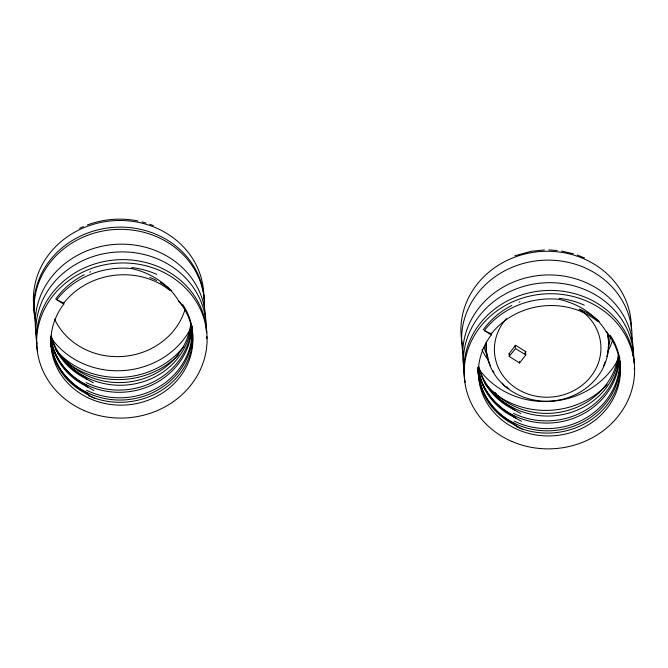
<?xml version="1.0" encoding="UTF-8"?>
<svg xmlns="http://www.w3.org/2000/svg" width="668" height="668" viewBox="0 0 668 668"><rect width="100%" height="100%" fill="white"/><g stroke="black" fill="none" stroke-linecap="round" stroke-linejoin="round"><path stroke-width="1" d="M525.207 351.602L525.808 354.933L519.562 363.008L509.208 356.395L509.333 353.522M508.824 354.04L515.554 345.222L526.017 351.777L524.789 353.38M506.828 387.557L507.212 387.056M509.208 356.395L515.479 348.587L515.178 345.323M79.55 228.331L83.375 226.569M87.324 224.982C103.415 218.945 121.2 217.543 138.034 220.991M514.844 255.769L531.494 251.26L544.445 249.957M548.762 249.932L557.279 250.475M561.454 251.034L573.47 253.782M142.05 221.91L145.95 222.995M577.269 255.026L584.475 257.931M149.749 224.231L153.415 225.625M520.89 413.575L513.007 409.192M521.483 421.316L513.609 416.932M522.084 429.056L514.201 424.673M93.37 382.789L85.487 378.405M93.963 390.529L86.088 386.146M94.564 398.27L86.681 393.886M609.366 335.762A71.175 63.61 -7.2 0 0 606.202 331.729A71.86 65.339 -4.4 0 0 591.781 315.112C582.337 307.222 570.806 301.936 558.832 299.297A79.575 72.353 -4.4 0 0 484.325 330.543L491.222 333.916M181.846 304.975A71.175 63.61 -7.2 0 0 178.682 300.942A71.86 65.339 -4.4 0 0 164.261 284.326C154.817 276.427 143.286 271.141 131.312 268.511A79.575 72.353 -4.4 0 0 56.805 299.757L63.702 303.13M515.479 348.587L525.808 354.933M484.325 330.543L491.297 334.91A71.05 64.604 -4.4 0 0 502.72 420.631A71.05 64.604 -4.4 0 0 597.743 418.009A71.05 64.604 -4.4 0 0 606.185 331.737M56.805 299.757L63.777 304.124A71.05 64.604 -4.4 0 0 75.2 389.845A71.05 64.604 -4.4 0 0 170.223 387.215A71.05 64.604 -4.4 0 0 178.665 300.951M496.282 394.078L494.93 392.726A71.05 64.604 -4.4 0 0 569.712 409.893A71.05 64.604 -4.4 0 0 618.301 354.416M68.762 363.283L67.41 361.939A71.05 64.604 -4.4 0 0 142.192 379.098A71.05 64.604 -4.4 0 0 190.781 323.621M491.155 333.048L491.297 334.91M63.635 302.253L63.777 304.124M519.462 361.405L519.562 363.008M508.816 388.567A5.327 1.72 37.4 0 1 502.411 383.065M462.59 345.256A85.262 77.521 -4.4 0 1 539.101 251.636A85.262 77.521 -4.4 0 1 631.302 330.309M618.209 359.242A79.926 72.678 -4.4 0 1 550.9 401.359A79.926 72.678 -4.4 0 1 478.68 368.694M463.275 354.098A85.262 77.521 -4.4 0 1 539.786 260.487A85.262 77.521 -4.4 0 1 631.978 339.16M607.095 384.601A79.926 72.678 -4.4 0 1 497.576 395.598M491.256 390.671A79.926 72.678 -4.4 0 1 488.241 387.916M491.264 333.942A71.175 63.627 -7.4 0 1 597.484 321.266M483.198 329.858A79.684 73.63 -6.4 0 1 511.788 305.485M519.028 302.212A79.684 73.63 -6.4 0 1 519.955 301.852M610.193 335.303A71.175 63.552 -6.8 0 1 600.791 411.964A71.175 63.552 -6.8 0 1 516.063 426.526M516.481 425.808A71.05 64.604 -4.4 0 1 478.154 367.358M580.383 309.526A71.05 64.604 -4.4 0 1 599.213 321.492M465.195 382.438A85.262 77.521 -4.4 0 1 539.936 290.998A85.262 77.521 -4.4 0 1 634.274 363.467M634.358 367.458A85.262 77.521 -4.4 0 1 634.308 369.454M559.191 298.337A79.684 72.01 0.3 0 1 584.283 305.151M619.62 356.862A71.175 65.639 -8.2 0 1 619.77 358.415M619.954 361.522A71.175 65.639 -8.2 0 1 551.442 430.726A71.175 65.639 -8.2 0 1 477.921 369.179M619.762 360.202A71.175 65.598 -8.4 0 1 585.235 418.469A71.175 65.598 -8.4 0 1 514.118 421.049M515.888 418.068A71.05 64.604 -4.4 0 1 477.962 368.227M464.602 374.698A85.262 77.521 -4.4 0 1 542.616 282.948A85.262 77.521 -4.4 0 1 633.715 361.714M514.686 423.871A71.175 65.339 0.6 0 1 477.996 367.65M515.295 410.327A71.05 64.604 -4.4 0 1 478.564 367.158M619.069 357.129A71.175 65.598 -8.4 0 1 513.517 413.308M463.826 365.972A85.262 77.521 -4.4 0 1 543.652 275.099A85.262 77.521 -4.4 0 1 633.022 355.944M513.492 408.39A71.175 65.339 0.6 0 1 478.789 366.532M619.386 356.887A71.175 65.639 -8.2 0 1 552.67 422.861A71.175 65.639 -8.2 0 1 477.946 367.884M514.084 416.131A71.175 65.339 0.6 0 1 478.079 367.951M494.813 392.859A74.248 67.501 -4.4 0 1 484.993 383.833M479.223 376.401A74.248 67.501 -4.4 0 1 478.756 375.692M618.777 354.591A71.175 65.589 -0.4 0 1 571.449 412.29A71.175 65.589 -0.4 0 1 495.33 394.88M612.523 340.321A69.272 62.984 -4.4 0 1 607.721 351.769M488.099 360.027A69.272 62.984 -4.4 0 1 481.937 349.631M607.655 333.933A61.281 55.72 -4.4 0 1 606.878 356.545M605.191 361.814A61.281 55.72 -4.4 0 1 603.404 365.981M494.003 372.46A61.281 55.72 -4.4 0 1 493.026 370.832M490.429 365.713A61.281 55.72 -4.4 0 1 486.112 343.26M607.095 332.121A61.281 55.72 -4.4 0 1 551.977 400.959A61.281 55.72 -4.4 0 1 486.337 341.941M579.056 309.167A53.29 48.447 -4.4 0 1 590.12 377.453A53.29 48.447 -4.4 0 1 514.752 387.29A53.29 48.447 -4.4 0 1 506.386 318.661M610.226 336.705A63.944 58.141 -4.4 0 1 608.189 347.727M488.049 357.739A63.944 58.141 -4.4 0 1 484.183 347.21M63.744 303.155A71.175 63.627 -7.4 0 1 169.973 290.48M55.678 299.072A79.684 73.63 -6.4 0 1 84.268 274.698M89.671 272.177A79.684 73.63 -6.4 0 1 90.589 271.801M182.681 304.516A71.175 63.552 -6.8 0 1 173.271 381.178A71.175 63.552 -6.8 0 1 88.552 395.74M88.961 395.022A71.05 64.604 -4.4 0 1 50.634 336.572M149.766 277.487A71.05 64.604 -4.4 0 1 156.629 280.502M160.27 282.455A71.05 64.604 -4.4 0 1 171.693 290.705M37.675 351.652A85.262 77.521 -4.4 0 1 112.416 260.211A85.262 77.521 -4.4 0 1 206.763 332.681M206.838 336.672A85.262 77.521 -4.4 0 1 206.788 338.668M131.671 267.551A79.684 72.01 0.3 0 1 156.763 274.364M192.1 326.076A71.175 65.639 -8.2 0 1 192.25 327.629M192.442 330.735A71.175 65.639 -8.2 0 1 123.922 399.932A71.175 65.639 -8.2 0 1 50.401 338.392M192.242 329.416A71.175 65.598 -8.4 0 1 157.715 387.674A71.175 65.598 -8.4 0 1 86.598 390.262M88.368 387.281A71.05 64.604 -4.4 0 1 50.442 337.44M37.082 343.911A85.262 77.521 -4.4 0 1 115.096 252.162A85.262 77.521 -4.4 0 1 206.195 330.927M87.166 393.085A71.175 65.339 0.6 0 1 50.476 336.864M87.775 379.541A71.05 64.604 -4.4 0 1 51.044 336.371M191.549 326.343A71.175 65.598 -8.4 0 1 85.997 382.522M36.306 335.177A85.262 77.521 -4.4 0 1 116.132 244.313A85.262 77.521 -4.4 0 1 205.502 325.157M85.98 377.595A71.175 65.339 0.6 0 1 51.269 335.745M191.866 326.101A71.175 65.639 -8.2 0 1 125.158 392.074A71.175 65.639 -8.2 0 1 50.426 337.098M86.573 385.344A71.175 65.339 0.6 0 1 50.559 337.165M67.293 362.064A74.248 67.501 -4.4 0 1 57.473 353.038M51.703 345.615A74.248 67.501 -4.4 0 1 51.236 344.905M191.257 323.805A71.175 65.589 -0.4 0 1 143.929 381.503A71.175 65.589 -0.4 0 1 67.819 364.093M34.995 318.152A85.262 77.521 -4.4 0 1 113.744 227.354A85.262 77.521 -4.4 0 1 204.291 306.161M183.892 346.391A79.926 72.678 -4.4 0 1 55.761 349.815M35.07 314.469A85.262 77.521 -4.4 0 1 111.038 220.899A85.262 77.521 -4.4 0 1 203.807 298.529M189.846 330.017A79.926 72.678 -4.4 0 1 122.436 370.631A79.926 72.678 -4.4 0 1 51.16 337.908M185.003 309.543A69.272 62.984 -4.4 0 1 122.82 356.445A69.272 62.984 -4.4 0 1 54.534 319.087M35.755 323.312A85.262 77.521 -4.4 0 1 111.723 229.742A85.262 77.521 -4.4 0 1 204.492 307.372M178.874 354.549A79.926 72.678 -4.4 0 1 70.056 364.811M63.736 359.885A79.926 72.678 -4.4 0 1 60.721 357.129M512.005 441.498A85.262 77.521 -4.4 0 0 634.408 364.803A85.262 77.521 -4.4 0 0 501.777 307.614A85.262 77.521 -4.4 0 0 512.005 441.498M84.485 410.703A85.262 77.521 -4.4 0 0 206.888 334.008A85.262 77.521 -4.4 0 0 74.257 276.828A85.262 77.521 -4.4 0 0 84.485 410.703"/></g></svg>
